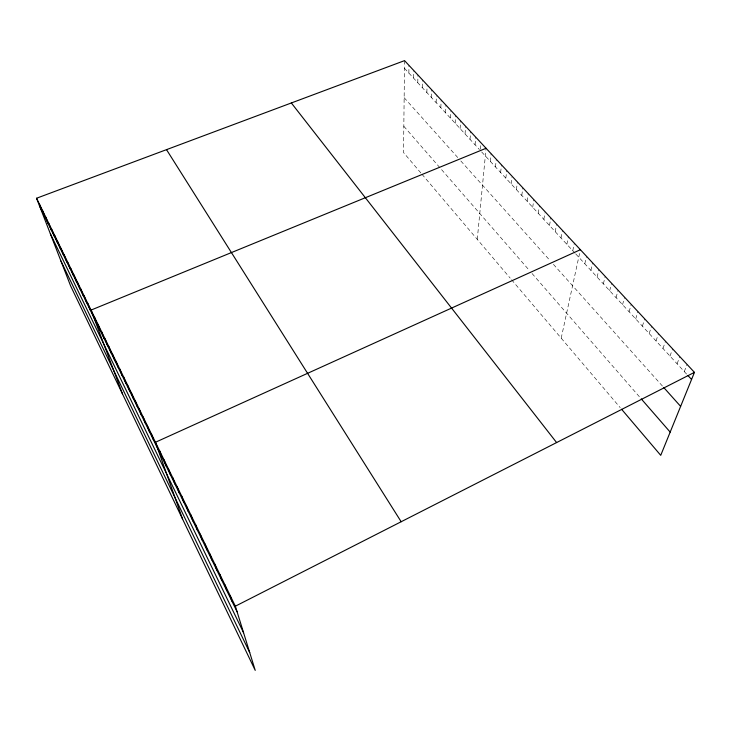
<?xml version="1.0" encoding="UTF-8"?>
<svg xmlns="http://www.w3.org/2000/svg" width="731" height="731" viewBox="0 0 731 731"><rect width="100%" height="100%" fill="white"/><g stroke="black" fill="none" stroke-linecap="round" stroke-linejoin="round"><path stroke-width="0.55" stroke-dasharray="3.65 2.74" d="M404.563 60.627L403.53 152.551L421.266 173.43M408.867 73.063L408.985 65.379M413.298 77.87L413.426 71.282M417.776 82.722L417.958 75.037M422.29 87.619L422.518 79.935M426.858 92.563L427.078 85.975M431.464 97.561L431.756 89.876M436.124 102.605L436.398 96.017M440.82 107.695L441.186 100.01M445.572 112.839L445.974 105.154M450.36 118.038L450.744 111.459M455.203 123.292L455.687 115.608M460.101 128.592L460.621 120.917M465.044 133.947L465.61 126.271M470.033 139.365L470.645 131.69M475.077 144.829L475.726 137.163M480.276 149.261L480.669 144.875M477.27 239.366L486.069 148.274M490.373 161.414L491.159 153.748M495.481 166.942L496.303 159.285M500.634 172.525L501.503 164.877M505.834 178.172L506.757 170.524M511.097 183.874L511.928 177.322M516.415 189.631L517.429 182.001M521.788 195.451L522.857 187.83M527.215 201.336L528.33 193.724M532.698 207.284L533.868 199.682M538.244 213.288L539.469 205.703M543.846 219.364L544.942 212.867M549.511 225.504L550.845 217.929M555.231 231.709L556.62 224.152M561.015 237.977L562.468 230.429M566.863 244.318L568.371 236.789M572.784 250.724L574.347 243.213M561.198 338.17L580.387 249.71M584.809 263.763L586.5 256.27M590.922 270.388L592.677 262.913M597.099 277.086L598.917 269.629M603.349 283.866L605.241 276.428M609.672 290.719L611.628 283.299M616.069 297.645L618.088 290.253M622.538 304.663L624.63 297.279M629.08 311.753L631.246 304.398M635.705 318.926L637.944 311.598M642.403 326.181L644.715 318.88M649.174 333.528L651.568 326.245M656.027 340.957L658.494 333.701M662.971 348.477L665.512 341.249M669.989 356.088L672.621 348.888M677.089 363.791L679.803 356.618M684.28 371.586L687.085 364.44M404.471 68.303L479.445 149.563M481.647 151.947L575.023 253.154M575.772 253.968L687.195 374.738M404.142 97.689L458.099 157.923M460.832 160.975L549.94 260.464M553.422 264.348L663.044 386.726M403.832 126.289L529.08 270.095M532.049 273.504L640.53 398.057M421.961 174.252L510.183 278.109M511.581 279.754L620.244 407.679"/><path stroke-width="1.1" d="M36.55 198.247L235.355 606.191L255.229 670.373L70.66 286.013L36.55 198.247L404.563 60.627L694.45 372.362L660.733 455.34L621.569 409.241M235.355 606.191L694.45 372.362M580.387 249.71L155.465 442.255L182.576 519.074M486.069 148.274L91.046 310.081L122.525 394.018M687.926 375.524L691.563 379.471M663.794 387.567L680.634 406.372M641.233 398.87L670.181 432.094M291.34 102.961L556.611 442.566M166.513 149.645L401.173 521.733M39.428 205.639L237.082 611.765M50.384 233.829L243.578 632.744M60.984 261.104L249.728 652.6M45.441 216.486L48.283 223.85M42.444 210.336L45.304 217.71M39.483 204.26L42.343 211.643M54.615 235.327L57.438 242.646M51.526 228.977L54.35 236.314M48.465 222.69L51.307 230.046M60.911 248.229L63.707 255.53M57.749 241.742L60.554 249.061M70.615 268.149L73.374 275.404M67.343 261.433L70.112 268.706M64.109 254.799L66.896 262.082M77.267 281.8L80.008 289.019M73.922 274.938L76.673 282.175M84.083 295.781L86.788 302.954M80.657 288.754L83.38 295.945M87.546 302.89L90.233 310.045M97.972 324.281L100.613 331.371M94.491 317.144L97.15 324.253M101.499 331.508L104.122 338.572M108.663 346.22L111.258 353.228M105.054 338.818L107.667 345.864M116.001 361.278L118.559 368.232M112.309 353.703L114.886 360.685M119.738 368.936L122.269 375.862M127.34 384.543L129.835 391.405M123.512 376.693L126.034 383.583M131.214 392.483L133.682 399.318M135.125 400.524L137.583 407.322M143.112 416.908L145.515 423.624M139.1 408.666L141.522 415.427M147.178 425.25L149.563 431.93M151.299 433.702L153.647 440.336M159.687 450.917L161.99 457.469M163.963 459.689L166.239 466.195M168.294 468.58L170.542 475.04M172.68 477.581L174.892 483.995M177.13 486.7L179.305 493.06M181.626 495.938L183.783 502.243M186.195 505.304L188.306 511.554M190.809 514.788L192.902 520.984M195.497 524.401L197.544 530.532M200.248 534.142L202.259 540.218M205.055 544.019L207.037 550.023M209.934 554.025L211.871 559.964M214.877 564.168L216.778 570.043M219.894 574.456L221.749 580.259M224.974 584.882L226.793 590.621M230.128 595.463L231.901 601.12"/></g></svg>
